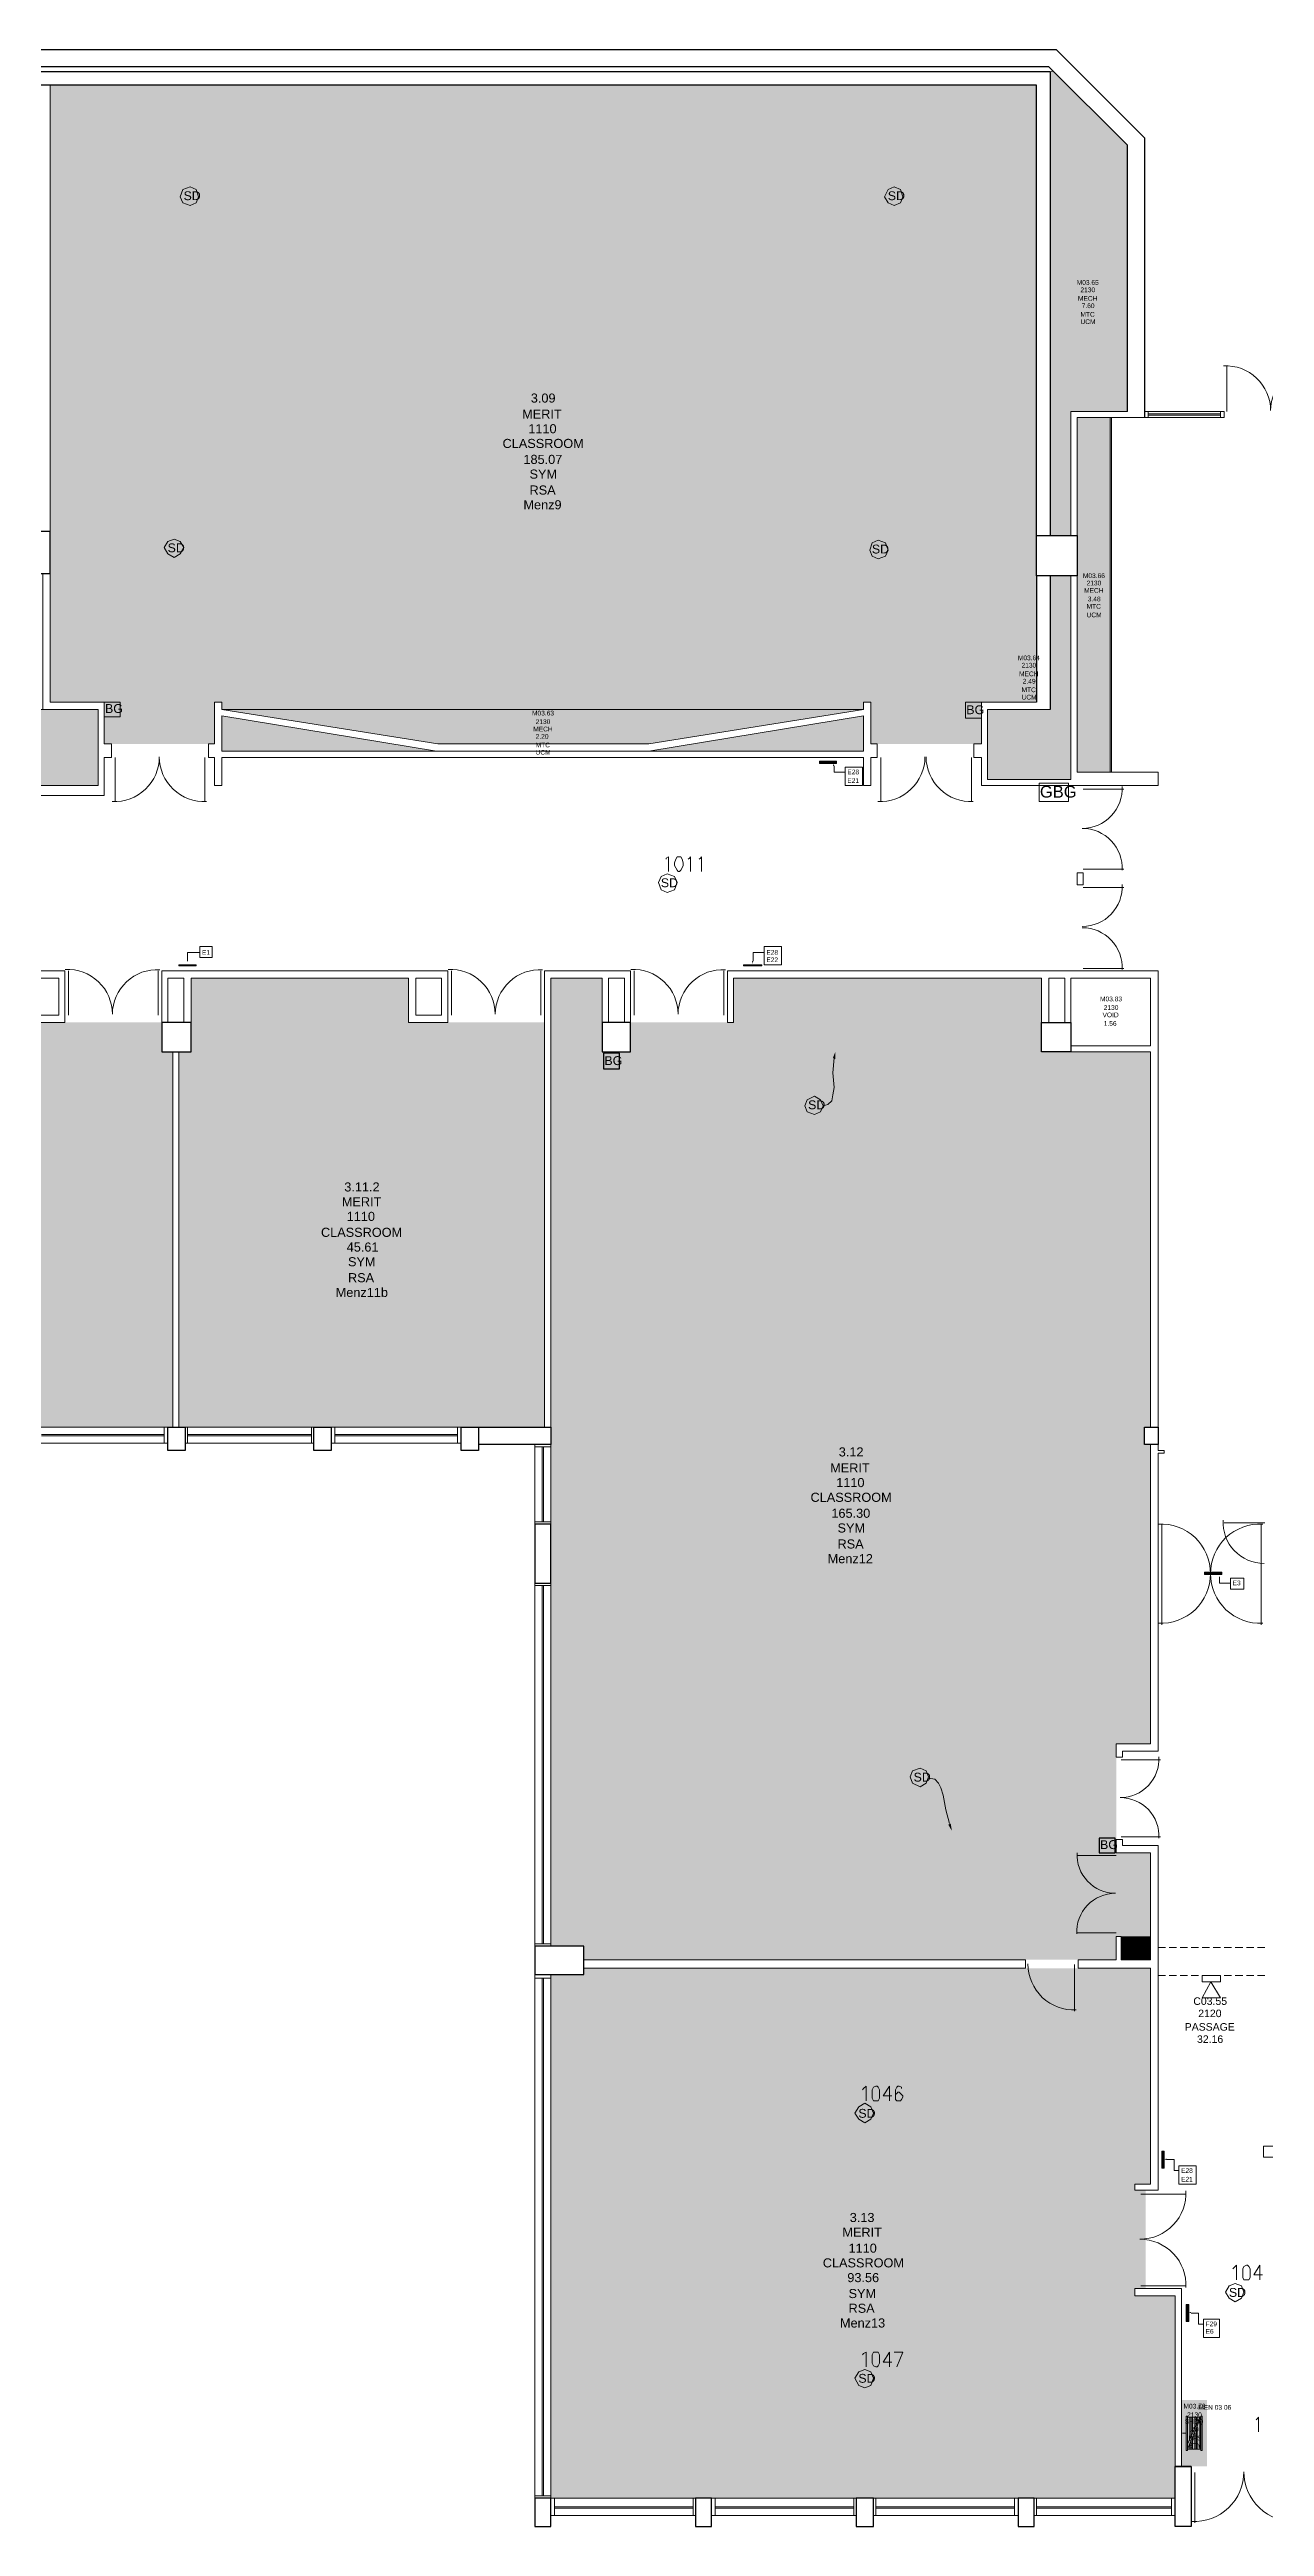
# Model space of a CAD drawing. Header units: millimetres. Extents: x -59 to 47, y 152 to 919.
# Drawn here: x -22.74 to -1.78, y 281.39 to 324.13 of the extents above; entities that cross this region are included whole.
import ezdxf

# ---------------------------------------------------------------- set-up
doc = ezdxf.new("R2010")
doc.units = ezdxf.units.MM
for name, color, linetype, true_color in [('PDF_0', 7, 'Continuous', 0xed1f24), ('PDF_014403$_PS_ELECTRONICS', 7, 'Continuous', 0xffff7f), ('PDF_014403$_ps_FIRE_ACCESS', 7, 'Continuous', 0x37dd00), ('PDF_014403$_ps_FIRE_ALARM', 7, 'Continuous', 0x37dd00), ('PDF_014403$HL-TMP', 7, 'Continuous', 0x99cde0)]:
    doc.layers.add(name, color=color, linetype=linetype, true_color=true_color)
for name, color, linetype in [('PDF_014403$_ps_TEXTBOLD$ELECTRONICS', 2, 'Continuous'), ('PDF_014403$_ps_TEXTBOLD$FIRE', 2, 'Continuous'), ('PDF_014403$BL', 7, 'Continuous'), ('PDF_014403$BL-ABOVE', 7, 'Continuous'), ('PDF_014403$DR', 7, 'Continuous'), ('PDF_014403$FI', 7, 'Continuous'), ('PDF_014403$FI-DSG', 7, 'Continuous'), ('PDF_014403$WA', 7, 'Continuous'), ('PDF_014403$WA-COL', 7, 'Continuous'), ('PDF_014403$WA-EXT', 7, 'Continuous'), ('PDF_014403$WN', 7, 'Continuous'), ('PDF_Text', 7, 'Continuous')]:
    doc.layers.add(name, color=color, linetype=linetype)
doc.styles.add('PDF ArialMT', font='arial.ttf')

msp = doc.modelspace()

# ---------------------------------------------------------------- linework, layer by layer
at = {"layer": 'PDF_0', "color": 7, "lineweight": 0}
for points in [[(-5.165, 311.155), (-5.165, 311.473), (-5.673, 311.473), (-5.673, 311.155)], [(-12.086, 309.589), (-11.959, 309.631), (-11.917, 309.758), (-11.959, 309.864), (-12.086, 309.906), (-12.192, 309.864), (-12.235, 309.758), (-12.192, 309.631)], [(-8.679, 288.358), (-8.573, 288.422), (-8.53, 288.527), (-8.573, 288.633), (-8.679, 288.697), (-8.784, 288.633), (-8.848, 288.527), (-8.784, 288.422)], [(-2.286, 285.268), (-2.18, 285.331), (-2.138, 285.437), (-2.18, 285.543), (-2.286, 285.585), (-2.392, 285.543), (-2.455, 285.437), (-2.392, 285.331)], [(-8.679, 283.786), (-8.573, 283.828), (-8.53, 283.955), (-8.573, 284.061), (-8.679, 284.103), (-8.784, 284.061), (-8.848, 283.955), (-8.784, 283.828)]]:
    msp.add_lwpolyline(points, close=True, dxfattribs=at)
at = {"layer": 'PDF_014403$_PS_ELECTRONICS', "lineweight": 0}
msp.add_lwpolyline([(-9.546, 305.757), (-9.441, 305.8), (-9.398, 305.906), (-9.441, 306.011), (-9.546, 306.075), (-9.673, 306.011), (-9.716, 305.906), (-9.673, 305.8)], close=True, dxfattribs=at)
msp.add_lwpolyline([(-9.546, 305.757), (-9.441, 305.8), (-9.398, 305.906), (-9.441, 306.011), (-9.546, 306.075), (-9.673, 306.011), (-9.716, 305.906), (-9.673, 305.8)], close=True, dxfattribs=at)
at = {"layer": 'PDF_014403$_ps_FIRE_ACCESS', "lineweight": 0}
for points in [[(-2.54, 290.792), (-2.54, 290.898), (-2.858, 290.898), (-2.858, 290.792)], [(-2.858, 290.517), (-2.54, 290.517), (-2.709, 290.792)]]:
    msp.add_lwpolyline(points, close=True, dxfattribs=at)
at = {"layer": 'PDF_014403$_ps_FIRE_ALARM', "lineweight": 0}
for points in [[(-20.32, 321.442), (-20.215, 321.485), (-20.172, 321.59), (-20.215, 321.717), (-20.32, 321.76), (-20.447, 321.717), (-20.49, 321.59), (-20.447, 321.485)], [(-20.32, 321.442), (-20.215, 321.485), (-20.172, 321.59), (-20.215, 321.717), (-20.32, 321.76), (-20.447, 321.717), (-20.49, 321.59), (-20.447, 321.485)], [(-8.171, 321.442), (-8.065, 321.485), (-8.022, 321.59), (-8.065, 321.717), (-8.171, 321.76), (-8.276, 321.717), (-8.34, 321.59), (-8.276, 321.485)], [(-8.171, 321.442), (-8.065, 321.485), (-8.022, 321.59), (-8.065, 321.717), (-8.171, 321.76), (-8.276, 321.717), (-8.34, 321.59), (-8.276, 321.485)], [(-20.596, 315.367), (-20.49, 315.431), (-20.426, 315.537), (-20.49, 315.643), (-20.596, 315.685), (-20.701, 315.643), (-20.765, 315.537), (-20.701, 315.431)], [(-20.596, 315.367), (-20.49, 315.431), (-20.426, 315.537), (-20.49, 315.643), (-20.596, 315.685), (-20.701, 315.643), (-20.765, 315.537), (-20.701, 315.431)], [(-8.446, 315.346), (-8.319, 315.389), (-8.276, 315.494), (-8.319, 315.621), (-8.446, 315.664), (-8.552, 315.621), (-8.594, 315.494), (-8.552, 315.389)], [(-8.446, 315.346), (-8.319, 315.389), (-8.276, 315.494), (-8.319, 315.621), (-8.446, 315.664), (-8.552, 315.621), (-8.594, 315.494), (-8.552, 315.389)], [(-7.726, 294.158), (-7.62, 294.221), (-7.578, 294.327), (-7.62, 294.433), (-7.726, 294.475), (-7.853, 294.433), (-7.895, 294.327), (-7.853, 294.221)], [(-7.726, 294.158), (-7.62, 294.221), (-7.578, 294.327), (-7.62, 294.433), (-7.726, 294.475), (-7.853, 294.433), (-7.895, 294.327), (-7.853, 294.221)]]:
    msp.add_lwpolyline(points, close=True, dxfattribs=at)
at = {"layer": 'PDF_014403$_ps_FIRE_ALARM', "lineweight": 18}
for points in [[(-21.802, 312.616), (-21.527, 312.616), (-21.527, 312.87), (-21.802, 312.87)], [(-21.802, 312.616), (-21.527, 312.616), (-21.527, 312.87), (-21.802, 312.87)], [(-6.943, 312.594), (-6.668, 312.594), (-6.668, 312.87), (-6.943, 312.87)], [(-6.943, 312.594), (-6.668, 312.594), (-6.668, 312.87), (-6.943, 312.87)], [(-9.398, 305.906), (-9.314, 305.927), (-9.25, 305.99), (-9.229, 306.096), (-9.208, 306.223), (-9.229, 306.477), (-9.208, 306.731), (-9.229, 306.477), (-9.208, 306.223), (-9.229, 306.096), (-9.25, 305.99), (-9.314, 305.927)], [(-7.578, 294.306), (-7.472, 294.285), (-7.408, 294.221), (-7.366, 294.137), (-7.324, 294.01), (-7.281, 293.756), (-7.218, 293.523), (-7.281, 293.756), (-7.324, 294.01), (-7.366, 294.137), (-7.408, 294.221), (-7.472, 294.285)]]:
    msp.add_lwpolyline(points, close=True, dxfattribs=at)
at = {"layer": 'PDF_014403$_ps_FIRE_ALARM', "transparency": 33554559}
for points in [[(-9.229, 306.731), (-9.187, 306.837), (-9.187, 306.71)], [(-9.229, 306.731), (-9.187, 306.837), (-9.187, 306.71)], [(-7.197, 293.523), (-7.176, 293.396), (-7.239, 293.502)], [(-7.197, 293.523), (-7.176, 293.396), (-7.239, 293.502)]]:
    msp.add_solid(points, dxfattribs=at)
at = {"layer": 'PDF_014403$_ps_TEXTBOLD$ELECTRONICS', "lineweight": 25}
for points in [[(-13.187, 306.541), (-12.912, 306.541), (-12.912, 306.816), (-13.187, 306.816)], [(-13.187, 306.541), (-12.912, 306.541), (-12.912, 306.816), (-13.187, 306.816)], [(-4.636, 293.015), (-4.36, 293.015), (-4.36, 293.269), (-4.636, 293.269)], [(-4.636, 293.015), (-4.36, 293.015), (-4.36, 293.269), (-4.636, 293.269)]]:
    msp.add_lwpolyline(points, close=True, dxfattribs=at)
at = {"layer": 'PDF_014403$_ps_TEXTBOLD$FIRE', "lineweight": 20}
for points in [[(-12.108, 310.16), (-12.108, 310.181), (-12.065, 310.203), (-12.065, 309.949)], [(-11.727, 310.16), (-11.705, 310.181), (-11.684, 310.203), (-11.684, 309.949)], [(-11.536, 310.16), (-11.515, 310.181), (-11.494, 310.203), (-11.494, 309.949)], [(-8.721, 288.93), (-8.7, 288.951), (-8.657, 288.993), (-8.657, 288.739)], [(-8.255, 288.739), (-8.255, 288.993), (-8.361, 288.824), (-8.213, 288.824)], [(-8.044, 288.951), (-8.044, 288.972), (-8.086, 288.993), (-8.107, 288.993), (-8.128, 288.972), (-8.149, 288.93), (-8.149, 288.866), (-8.149, 288.824), (-8.149, 288.76), (-8.128, 288.739), (-8.107, 288.739), (-8.086, 288.739), (-8.065, 288.739), (-8.044, 288.76), (-8.022, 288.803), (-8.022, 288.824), (-8.044, 288.845), (-8.065, 288.866), (-8.086, 288.887), (-8.107, 288.887), (-8.128, 288.866), (-8.149, 288.845), (-8.149, 288.824)], [(-2.328, 285.839), (-2.307, 285.86), (-2.265, 285.903), (-2.265, 285.649)], [(-1.863, 285.649), (-1.863, 285.903), (-1.969, 285.733), (-1.82, 285.733)], [(-8.721, 284.357), (-8.7, 284.379), (-8.657, 284.4), (-8.657, 284.146)], [(-8.255, 284.146), (-8.255, 284.4), (-8.361, 284.23), (-8.213, 284.23)], [(-8.128, 284.146), (-8.022, 284.4), (-8.171, 284.4)], [(-1.926, 283.236), (-1.905, 283.257), (-1.884, 283.278), (-1.884, 283.024)]]:
    msp.add_lwpolyline(points, dxfattribs=at)
for points in [[(-11.896, 310.203), (-11.917, 310.203), (-11.938, 310.16), (-11.959, 310.097), (-11.959, 310.054), (-11.938, 310.012), (-11.917, 309.97), (-11.896, 309.949), (-11.875, 309.949), (-11.854, 309.97), (-11.832, 310.012), (-11.811, 310.054), (-11.811, 310.097), (-11.832, 310.16), (-11.854, 310.203), (-11.875, 310.203)], [(-8.488, 288.993), (-8.53, 288.972), (-8.552, 288.93), (-8.552, 288.866), (-8.552, 288.845), (-8.552, 288.781), (-8.53, 288.739), (-8.488, 288.739), (-8.467, 288.739), (-8.446, 288.739), (-8.425, 288.781), (-8.425, 288.845), (-8.425, 288.866), (-8.425, 288.93), (-8.446, 288.972), (-8.467, 288.993)], [(-2.096, 285.903), (-2.138, 285.882), (-2.159, 285.839), (-2.159, 285.776), (-2.159, 285.755), (-2.159, 285.691), (-2.138, 285.649), (-2.096, 285.649), (-2.074, 285.649), (-2.053, 285.649), (-2.032, 285.691), (-2.032, 285.755), (-2.032, 285.776), (-2.032, 285.839), (-2.053, 285.882), (-2.074, 285.903)], [(-8.488, 284.4), (-8.53, 284.4), (-8.552, 284.357), (-8.552, 284.294), (-8.552, 284.252), (-8.552, 284.209), (-8.53, 284.167), (-8.488, 284.146), (-8.467, 284.146), (-8.446, 284.167), (-8.425, 284.209), (-8.425, 284.252), (-8.425, 284.294), (-8.425, 284.357), (-8.446, 284.4), (-8.467, 284.4)]]:
    msp.add_lwpolyline(points, close=True, dxfattribs=at)
at = {"layer": 'PDF_014403$BL', "lineweight": 9}
for points in [[(-2.477, 317.886), (-3.852, 317.886)], [(-3.852, 317.78), (-2.477, 317.78)], [(-20.701, 300.36), (-22.945, 300.36)], [(-22.945, 300.085), (-20.701, 300.085)], [(-18.183, 300.36), (-20.405, 300.36)], [(-20.405, 300.085), (-18.183, 300.085)], [(-15.643, 300.36), (-17.886, 300.36)], [(-17.886, 300.085), (-15.643, 300.085)], [(-14.372, 300.064), (-14.372, 298.688)], [(-14.097, 298.688), (-14.097, 300.064)], [(-14.372, 297.672), (-14.372, 291.406)], [(-14.097, 291.406), (-14.097, 297.672)], [(-14.372, 290.919), (-14.372, 281.881)], [(-11.6, 281.881), (-14.097, 281.881), (-14.097, 290.919)], [(-8.827, 281.881), (-11.324, 281.881)], [(-6.033, 281.881), (-8.53, 281.881)], [(-3.323, 281.881), (-5.757, 281.881)], [(-14.097, 281.585), (-11.6, 281.585)], [(-11.324, 281.585), (-8.827, 281.585)], [(-8.53, 281.585), (-6.033, 281.585)], [(-5.757, 281.585), (-3.323, 281.585)]]:
    msp.add_lwpolyline(points, dxfattribs=at)
at = {"layer": 'PDF_014403$BL-ABOVE', "lineweight": 9}
for points in [[(-3.493, 291.385), (-3.62, 291.385)], [(-3.302, 291.385), (-3.429, 291.385)], [(-3.112, 291.385), (-3.239, 291.385)], [(-2.921, 291.385), (-3.048, 291.385)], [(-2.731, 291.385), (-2.858, 291.385)], [(-2.54, 291.385), (-2.667, 291.385)], [(-2.35, 291.385), (-2.477, 291.385)], [(-2.159, 291.385), (-2.286, 291.385)], [(-1.969, 291.385), (-2.096, 291.385)], [(-1.778, 291.385), (-1.905, 291.385)], [(-3.493, 290.898), (-3.62, 290.898)], [(-3.302, 290.898), (-3.429, 290.898)], [(-3.112, 290.898), (-3.239, 290.898)], [(-2.921, 290.898), (-3.048, 290.898)], [(-2.731, 290.898), (-2.858, 290.898)], [(-2.54, 290.898), (-2.667, 290.898)], [(-2.35, 290.898), (-2.477, 290.898)], [(-2.159, 290.898), (-2.286, 290.898)], [(-1.969, 290.898), (-2.096, 290.898)], [(-1.778, 290.898), (-1.905, 290.898)]]:
    msp.add_lwpolyline(points, dxfattribs=at)
at = {"layer": 'PDF_014403$DR', "lineweight": 0}
for points in [[(-0.865, 318.672, 0.429403), (-1.677, 317.901, 0.429403), (-2.49, 318.672)], [(-21.662, 311.156, 0.429395), (-20.85, 311.928, 0.429395), (-20.037, 311.156)], [(-4.926, 310.693, -0.429403), (-4.239, 309.97, 0.429403), (-4.926, 310.693, 0.429403), (-4.239, 311.417, -0.429403), (-4.926, 310.693)], [(-20.842, 308.254, 0.429395), (-21.66, 307.486, 0.429403), (-22.472, 308.258)], [(-14.237, 308.254, 0.429395), (-15.055, 307.486, 0.429403), (-15.868, 308.258)], [(-11.083, 308.254, 0.429395), (-11.901, 307.486, 0.429403), (-12.714, 308.258)], [(-1.813, 298.69, 0.429403), (-2.714, 297.834, 0.429403), (-3.616, 298.69)], [(-3.616, 296.977, 0.429403), (-2.714, 297.834, 0.429403), (-1.813, 296.977)], [(-3.604, 293.269, 0.429403), (-4.27, 293.97, 0.429403), (-3.604, 294.672)], [(-5.016, 293.017, 0.429407), (-4.355, 292.319, 0.429403), (-5.021, 291.618)], [(-3.139, 285.515, 0.429403), (-3.932, 286.35, 0.429403), (-3.139, 287.185)], [(-3.039, 281.48, 0.429403), (-2.138, 282.336, 0.429403), (-1.236, 281.48)]]:
    msp.add_lwpolyline(points, format="xyb", dxfattribs=at)
for points in [[(-2.434, 317.886), (-2.434, 318.669), (-2.434, 317.886)], [(-21.612, 311.917), (-21.612, 311.155), (-21.612, 311.917)], [(-20.066, 311.917), (-20.066, 311.155), (-20.066, 311.917)], [(-8.403, 311.917), (-8.403, 311.155), (-8.403, 311.917)], [(-6.837, 311.917), (-6.837, 311.155), (-6.837, 311.917)], [(-4.911, 311.367), (-4.212, 311.367), (-4.911, 311.367)], [(-4.911, 311.367), (-4.212, 311.367), (-4.911, 311.367)], [(-4.911, 309.991), (-4.212, 309.991), (-4.911, 309.991)], [(-4.911, 309.991), (-4.212, 309.991), (-4.911, 309.991)], [(-4.911, 309.673), (-4.212, 309.673), (-4.911, 309.673)], [(-4.911, 309.673), (-4.212, 309.673), (-4.911, 309.673)], [(-22.416, 307.472), (-22.416, 308.234), (-22.416, 307.472)], [(-20.871, 307.472), (-20.871, 308.234), (-20.871, 307.472)], [(-15.812, 307.472), (-15.812, 308.234), (-15.812, 307.472)], [(-14.267, 307.472), (-14.267, 308.234), (-14.267, 307.472)], [(-12.658, 307.472), (-12.658, 308.234), (-12.658, 307.472)], [(-11.113, 307.472), (-11.113, 308.234), (-11.113, 307.472)], [(-4.911, 308.276), (-4.212, 308.276), (-4.911, 308.276)], [(-4.911, 308.276), (-4.212, 308.276), (-4.911, 308.276)], [(-3.556, 297.82), (-3.556, 298.688), (-3.556, 297.82)], [(-1.778, 298.709), (-2.477, 298.709), (-1.778, 298.709)], [(-1.842, 297.82), (-1.842, 298.688), (-1.842, 297.82)], [(-3.556, 297.82), (-3.556, 296.952), (-3.556, 297.82)], [(-1.842, 297.82), (-1.842, 296.952), (-1.842, 297.82)], [(-4.255, 294.624), (-3.577, 294.624), (-4.255, 294.624)], [(-4.255, 293.29), (-3.577, 293.29), (-4.255, 293.29)], [(-4.339, 292.973), (-5.017, 292.973), (-4.339, 292.973)], [(-4.339, 291.639), (-5.017, 291.639), (-4.339, 291.639)], [(-5.059, 291.089), (-5.059, 290.284), (-5.059, 291.089)], [(-3.916, 287.13), (-3.133, 287.13), (-3.916, 287.13)], [(-3.916, 285.543), (-3.133, 285.543), (-3.916, 285.543)], [(-2.985, 282.325), (-2.985, 281.458), (-2.985, 282.325)]]:
    msp.add_lwpolyline(points, dxfattribs=at)
for points in [[(-4.926, 309, 0.429403), (-4.239, 309.723, -0.429403)], [(-4.239, 308.255, 0.429403), (-4.926, 308.979, -0.429403)]]:
    msp.add_lwpolyline(points, format="xyb", close=True, dxfattribs=at)
for centre, radius, start, end in [((-8.414, 311.928), 0.773, 267.0466, 0.0004), ((-6.848, 311.928), 0.773, 179.9996, 272.9534), ((-1.789, 298.719), 0.709, 177.0451, 269.9999), ((-5.07, 291.099), 0.794, 179.9998, 272.9555)]:
    msp.add_arc(centre, radius, start, end, dxfattribs=at)
at = {"layer": 'PDF_014403$FI', "lineweight": 9}
for points in [[(-3.133, 283.003), (-3.196, 283.003)], [(-3.112, 283.278), (-2.879, 283.278), (-2.879, 282.728), (-3.112, 282.728), (-2.879, 283.278)], [(-3.112, 282.812), (-2.9, 283.278)], [(-3.069, 282.876), (-3.069, 283.278)], [(-3.048, 283.278), (-3.048, 282.939)], [(-3.027, 283.024), (-3.027, 283.278)], [(-3.027, 282.728), (-3.027, 282.939)], [(-2.985, 283.278), (-2.985, 283.087)], [(-2.985, 283.003), (-2.985, 282.728)], [(-2.963, 283.151), (-2.963, 283.278)], [(-2.963, 282.728), (-2.963, 283.087)], [(-2.942, 283.278), (-2.942, 283.214)], [(-2.942, 283.151), (-2.942, 282.728)], [(-2.9, 282.728), (-2.9, 283.214)], [(-3.069, 282.728), (-3.069, 282.812)], [(-3.048, 282.876), (-3.048, 282.728)]]:
    msp.add_lwpolyline(points, dxfattribs=at)
for points in [[(-3.133, 282.706), (-3.133, 283.299), (-3.112, 283.299), (-3.112, 283.278), (-3.112, 282.728), (-3.112, 282.706)], [(-2.858, 282.706), (-2.879, 282.706), (-2.879, 283.299), (-2.858, 283.299)]]:
    msp.add_lwpolyline(points, close=True, dxfattribs=at)
at = {"layer": 'PDF_014403$FI-DSG', "lineweight": 9}
for points in [[(-9.165, 311.854), (-9.462, 311.854), (-9.462, 311.811), (-9.165, 311.811)], [(-9.017, 311.748), (-8.721, 311.748), (-8.721, 311.43), (-9.017, 311.43)], [(-20.151, 308.657), (-19.939, 308.657), (-19.939, 308.467), (-20.151, 308.467)], [(-10.414, 308.657), (-10.118, 308.657), (-10.118, 308.34), (-10.414, 308.34)], [(-20.215, 308.34), (-20.511, 308.34), (-20.511, 308.319), (-20.215, 308.319)], [(-10.457, 308.34), (-10.774, 308.34), (-10.774, 308.319), (-10.457, 308.319)], [(-2.519, 297.862), (-2.815, 297.862), (-2.815, 297.82), (-2.519, 297.82)], [(-2.371, 297.756), (-2.138, 297.756), (-2.138, 297.566), (-2.371, 297.566)], [(-3.514, 287.575), (-3.514, 287.871), (-3.556, 287.871), (-3.556, 287.575)], [(-3.26, 287.617), (-2.963, 287.617), (-2.963, 287.3), (-3.26, 287.3)], [(-1.799, 287.956), (-1.503, 287.956), (-1.503, 287.765), (-1.799, 287.765)], [(-3.09, 284.929), (-3.09, 285.225), (-3.133, 285.225), (-3.133, 284.929)], [(-2.836, 284.971), (-2.561, 284.971), (-2.561, 284.654), (-2.836, 284.654)]]:
    msp.add_lwpolyline(points, close=True, dxfattribs=at)
for points in [[(-9.208, 311.769), (-9.208, 311.663), (-9.102, 311.663), (-9.017, 311.663)], [(-20.363, 308.403), (-20.363, 308.552), (-20.236, 308.552), (-20.151, 308.552)], [(-10.605, 308.403), (-10.605, 308.552), (-10.478, 308.552), (-10.414, 308.552)], [(-2.561, 297.777), (-2.561, 297.672), (-2.434, 297.672), (-2.371, 297.672)], [(-3.471, 287.723), (-3.344, 287.723), (-3.344, 287.533), (-3.26, 287.533)], [(-3.048, 285.077), (-2.921, 285.077), (-2.921, 284.887), (-2.836, 284.887)]]:
    msp.add_lwpolyline(points, dxfattribs=at)
at = {"layer": 'PDF_014403$FI-DSG', "transparency": 33554559}
for points in [[(-9.165, 311.854), (-9.462, 311.854), (-9.165, 311.811)], [(-9.462, 311.854), (-9.165, 311.811), (-9.462, 311.811)], [(-9.229, 311.769), (-9.208, 311.811), (-9.208, 311.769)], [(-20.215, 308.34), (-20.511, 308.34), (-20.215, 308.319)], [(-20.511, 308.34), (-20.215, 308.319), (-20.511, 308.319)], [(-20.363, 308.403), (-20.363, 308.34), (-20.363, 308.34)], [(-10.457, 308.34), (-10.774, 308.34), (-10.457, 308.319)], [(-10.774, 308.34), (-10.457, 308.319), (-10.774, 308.319)], [(-10.605, 308.403), (-10.605, 308.34), (-10.626, 308.403)], [(-2.519, 297.862), (-2.815, 297.862), (-2.519, 297.82)], [(-2.815, 297.862), (-2.519, 297.82), (-2.815, 297.82)], [(-2.561, 297.777), (-2.561, 297.82), (-2.561, 297.82)], [(-3.514, 287.871), (-3.556, 287.871), (-3.514, 287.575)], [(-3.556, 287.871), (-3.514, 287.575), (-3.556, 287.575)], [(-3.471, 287.723), (-3.514, 287.723), (-3.471, 287.744)], [(-3.09, 285.225), (-3.133, 285.225), (-3.09, 284.929)], [(-3.133, 285.225), (-3.09, 284.929), (-3.133, 284.929)], [(-3.048, 285.077), (-3.09, 285.077), (-3.048, 285.098)]]:
    msp.add_solid(points, dxfattribs=at)
at = {"layer": 'PDF_014403$HL-TMP', "color": 172, "lineweight": 0, "true_color": 0x0000cc}
msp.add_lwpolyline([(-22.734, 312.87), (-22.734, 312.87), (-22.734, 312.87)], close=True, dxfattribs=at)
at = {"layer": 'PDF_014403$HL-TMP', "color": 191, "lineweight": 0, "true_color": 0xbb77ff}
for points in [[(-21.908, 312.743), (-23.559, 312.743), (-21.908, 312.743)], [(-8.7, 312.023), (-8.7, 312.637), (-8.7, 312.023)]]:
    msp.add_lwpolyline(points, dxfattribs=at)
at = {"layer": 'PDF_014403$HL-TMP', "color": 172, "lineweight": 0, "true_color": 0x0000cc}
msp.add_lwpolyline([(-8.7, 312.743), (-19.77, 312.743), (-8.7, 312.743)], dxfattribs=at)
at = {"layer": 'PDF_014403$HL-TMP', "color": 172, "true_color": 0x0000cc, "transparency": 33554559}
for points in [[(-5.715, 323.517), (-22.734, 323.517), (-5.715, 315.812)], [(-22.734, 323.517), (-5.715, 315.812), (-22.734, 315.812)], [(-5.715, 315.812), (-22.734, 315.812), (-5.715, 315.748)], [(-22.734, 315.812), (-5.715, 315.748), (-22.734, 315.748)], [(-5.715, 315.748), (-22.734, 315.748), (-5.715, 315.092)], [(-22.734, 315.748), (-5.715, 315.092), (-22.734, 315.092)], [(-5.715, 315.092), (-22.734, 315.092), (-5.715, 315.05)], [(-22.734, 315.092), (-5.715, 315.05), (-22.734, 315.05)], [(-5.715, 315.05), (-22.734, 315.05), (-5.715, 312.87)], [(-22.734, 315.05), (-5.715, 312.87), (-22.734, 312.87)], [(-22.734, 312.87), (-8.573, 312.87), (-8.573, 312.87)], [(-8.573, 312.87), (-8.573, 312.87), (-22.734, 312.87)], [(-21.866, 312.87), (-21.866, 312.87), (-22.734, 312.87)], [(-21.866, 312.87), (-22.734, 312.87), (-21.802, 312.87)], [(-22.734, 312.87), (-21.866, 312.87), (-21.866, 312.87)], [(-8.615, 312.87), (-8.615, 312.87), (-21.802, 312.87)], [(-8.615, 312.87), (-21.802, 312.87), (-8.573, 312.87)], [(-21.802, 312.87), (-8.615, 312.87), (-8.615, 312.87)], [(-8.615, 312.87), (-8.615, 312.87), (-21.802, 312.87)], [(-19.897, 312.87), (-19.897, 312.87), (-21.802, 312.87)], [(-19.897, 312.87), (-21.802, 312.87), (-19.77, 312.87)], [(-19.897, 312.87), (-21.802, 312.87), (-19.897, 312.15)], [(-21.802, 312.87), (-19.897, 312.15), (-21.802, 312.15)], [(-8.7, 312.87), (-8.7, 312.87), (-19.77, 312.87)], [(-8.7, 312.87), (-19.77, 312.87), (-8.615, 312.87)], [(-8.7, 312.87), (-19.77, 312.87), (-8.7, 312.743)], [(-19.77, 312.87), (-8.7, 312.743), (-19.77, 312.743)], [(-8.573, 312.87), (-5.715, 312.87), (-5.715, 312.87)], [(-5.715, 312.87), (-5.715, 312.87), (-8.573, 312.87)], [(-6.668, 312.87), (-8.573, 312.87), (-6.668, 312.15)], [(-8.573, 312.87), (-6.668, 312.15), (-8.573, 312.15)], [(-19.77, 312.743), (-8.7, 312.743), (-8.7, 312.743)], [(-8.7, 312.743), (-19.77, 312.743), (-12.404, 312.15)], [(-19.77, 312.743), (-12.404, 312.15), (-16.045, 312.15)], [(-16.553, 308.107), (-20.299, 308.107), (-16.553, 307.345)], [(-20.299, 308.107), (-16.553, 307.345), (-20.299, 307.345)], [(-13.208, 308.107), (-14.097, 308.107), (-13.208, 306.837)], [(-14.097, 308.107), (-13.208, 306.837), (-14.097, 306.837)], [(-5.63, 308.107), (-10.943, 308.107), (-5.63, 307.345)], [(-10.943, 308.107), (-5.63, 307.345), (-10.943, 307.345)], [(-20.807, 307.345), (-26.84, 307.345), (-20.807, 306.837)], [(-26.84, 307.345), (-20.807, 306.837), (-26.84, 306.837)], [(-15.875, 307.345), (-15.875, 307.345), (-20.299, 307.345)], [(-15.875, 307.345), (-20.299, 307.345), (-16.553, 307.345)], [(-14.203, 307.345), (-14.203, 307.345), (-20.299, 307.345)], [(-14.203, 307.345), (-20.299, 307.345), (-15.875, 307.345)], [(-14.203, 307.345), (-20.299, 307.345), (-14.203, 306.837)], [(-20.299, 307.345), (-14.203, 306.837), (-20.299, 306.837)], [(-12.721, 307.345), (-10.943, 307.345), (-10.943, 307.345)], [(-5.63, 307.345), (-12.721, 307.345), (-5.63, 306.837)], [(-12.721, 307.345), (-5.63, 306.837), (-12.721, 306.837)], [(-20.617, 306.837), (-26.84, 306.837), (-20.617, 300.36)], [(-26.84, 306.837), (-20.617, 300.36), (-26.84, 300.36)], [(-14.203, 306.837), (-20.511, 306.837), (-14.203, 300.36)], [(-20.511, 306.837), (-14.203, 300.36), (-20.511, 300.36)], [(-12.721, 306.837), (-12.721, 306.837), (-14.097, 306.837)], [(-12.721, 306.837), (-14.097, 306.837), (-13.208, 306.837)], [(-14.097, 306.837), (-5.63, 306.837), (-5.63, 306.837)], [(-5.63, 306.837), (-5.63, 306.837), (-14.097, 306.837)], [(-3.747, 306.837), (-3.747, 306.837), (-14.097, 306.837)], [(-3.747, 306.837), (-14.097, 306.837), (-5.63, 306.837)], [(-3.747, 306.837), (-14.097, 306.837), (-3.747, 300.36)], [(-14.097, 306.837), (-3.747, 300.36), (-14.097, 300.36)], [(-12.721, 306.837), (-5.63, 306.837), (-5.63, 306.837)], [(-5.63, 306.837), (-5.63, 306.837), (-12.721, 306.837)], [(-3.852, 300.36), (-14.097, 300.36), (-3.852, 300.064)], [(-14.097, 300.36), (-3.852, 300.064), (-14.097, 300.064)], [(-3.747, 300.064), (-14.097, 300.064), (-3.747, 294.899)], [(-14.097, 300.064), (-3.747, 294.899), (-14.097, 294.899)], [(-3.852, 300.36), (-3.747, 300.36), (-3.747, 300.36)], [(-4.339, 294.899), (-14.097, 294.899), (-4.339, 294.666)], [(-14.097, 294.899), (-4.339, 294.666), (-14.097, 294.666)], [(-4.339, 294.899), (-3.747, 294.899), (-3.747, 294.899)], [(-4.339, 294.666), (-14.097, 294.666), (-4.339, 293.248)], [(-14.097, 294.666), (-4.339, 293.248), (-14.097, 293.248)], [(-4.339, 293.248), (-14.097, 293.248), (-4.339, 293.015)], [(-14.097, 293.248), (-4.339, 293.015), (-14.097, 293.015)], [(-3.747, 293.015), (-3.747, 293.015), (-14.097, 293.015)], [(-3.747, 293.015), (-14.097, 293.015), (-4.339, 293.015)], [(-3.747, 293.015), (-14.097, 293.015), (-3.747, 291.575)], [(-14.097, 293.015), (-3.747, 291.575), (-14.097, 291.575)], [(-4.339, 291.575), (-14.097, 291.575), (-4.339, 291.406)], [(-14.097, 291.575), (-4.339, 291.406), (-14.097, 291.406)], [(-3.747, 291.173), (-4.255, 291.173), (-4.255, 291.575)], [(-4.255, 291.575), (-3.747, 291.575), (-3.747, 291.173)], [(-4.339, 291.406), (-14.097, 291.406), (-13.526, 291.406)], [(-14.097, 291.406), (-4.339, 291.406), (-4.339, 291.406)], [(-4.339, 291.173), (-13.526, 291.173), (-13.526, 291.406)], [(-13.526, 291.406), (-4.339, 291.406), (-4.339, 291.173)], [(-4.339, 291.173), (-4.339, 291.173), (-13.526, 291.173)], [(-3.747, 291.173), (-3.747, 291.173), (-4.255, 291.173)], [(-3.747, 290.919), (-13.526, 290.919), (-14.097, 290.919)], [(-3.747, 290.919), (-14.097, 290.919), (-3.747, 287.3)], [(-14.097, 290.919), (-3.747, 287.3), (-14.097, 287.3)], [(-3.747, 291.025), (-13.526, 291.025), (-13.526, 291.025)], [(-3.747, 291.025), (-13.526, 291.025), (-3.747, 290.919)], [(-13.526, 291.025), (-3.747, 290.919), (-13.526, 290.919)], [(-13.526, 290.919), (-3.747, 290.919), (-3.747, 290.919)], [(-14.097, 287.3), (-4.022, 287.3), (-4.022, 287.3)], [(-4.022, 287.3), (-4.022, 287.3), (-14.097, 287.3)], [(-4.022, 287.3), (-14.097, 287.3), (-4.022, 287.194)], [(-14.097, 287.3), (-4.022, 287.194), (-14.097, 287.194)], [(-3.831, 287.194), (-3.831, 287.194), (-14.097, 287.194)], [(-3.831, 287.194), (-14.097, 287.194), (-4.022, 287.194)], [(-3.831, 287.194), (-14.097, 287.194), (-3.831, 285.501)], [(-14.097, 287.194), (-3.831, 285.501), (-14.097, 285.501)], [(-4.022, 287.3), (-3.747, 287.3), (-3.747, 287.3)], [(-4.022, 285.501), (-4.022, 285.501), (-14.097, 285.501)], [(-4.022, 285.501), (-14.097, 285.501), (-3.831, 285.501)], [(-4.022, 285.501), (-14.097, 285.501), (-4.022, 285.374)], [(-14.097, 285.501), (-4.022, 285.374), (-14.097, 285.374)], [(-3.323, 285.374), (-3.323, 285.374), (-14.097, 285.374)], [(-3.323, 285.374), (-14.097, 285.374), (-4.022, 285.374)], [(-3.323, 285.374), (-14.097, 285.374), (-3.323, 281.881)], [(-14.097, 285.374), (-3.323, 281.881), (-14.097, 281.881)]]:
    msp.add_solid(points, dxfattribs=at)
at = {"layer": 'PDF_014403$HL-TMP', "color": 191, "true_color": 0xbb77ff, "transparency": 33554559}
for points in [[(-5.44, 323.771), (-5.419, 323.75), (-5.482, 323.75)], [(-5.419, 323.75), (-5.482, 323.75), (-4.149, 322.48)], [(-5.482, 323.75), (-4.149, 322.48), (-5.482, 322.48)], [(-4.149, 322.48), (-5.482, 322.48), (-4.149, 317.886)], [(-5.482, 322.48), (-4.149, 317.886), (-5.482, 317.886)], [(-5.122, 315.748), (-5.482, 315.748), (-5.482, 317.886)], [(-5.482, 317.886), (-5.122, 317.886), (-5.122, 315.748)], [(-4.424, 317.78), (-5.017, 317.78), (-5.017, 317.78)], [(-4.424, 317.78), (-5.017, 317.78), (-4.424, 315.748)], [(-5.017, 317.78), (-4.424, 315.748), (-5.017, 315.748)], [(-5.122, 315.748), (-5.122, 315.748), (-5.482, 315.748)], [(-4.424, 315.748), (-5.017, 315.748), (-4.424, 315.05)], [(-5.017, 315.748), (-4.424, 315.05), (-5.017, 315.05)], [(-5.482, 315.05), (-5.122, 315.05), (-5.122, 315.05)], [(-5.122, 315.05), (-5.482, 315.05), (-5.122, 312.743)], [(-5.482, 315.05), (-5.122, 312.743), (-5.482, 312.743)], [(-4.424, 311.663), (-5.017, 311.663), (-5.017, 315.05)], [(-5.017, 315.05), (-4.424, 315.05), (-4.424, 311.663)], [(-23.559, 312.743), (-21.908, 312.743), (-24.279, 312.743)], [(-21.908, 311.43), (-24.279, 311.43), (-24.279, 312.743)], [(-24.279, 312.743), (-21.908, 312.743), (-21.908, 311.43)], [(-19.77, 312.637), (-16.066, 312.023), (-19.77, 312.023)], [(-8.7, 312.637), (-8.7, 312.023), (-12.404, 312.023)], [(-5.122, 312.743), (-5.482, 312.743), (-6.562, 312.743)], [(-5.122, 312.743), (-6.562, 312.743), (-5.122, 311.536)], [(-6.562, 312.743), (-5.122, 311.536), (-6.562, 311.536)], [(-5.482, 312.743), (-5.122, 312.743), (-5.122, 312.743)], [(-4.424, 311.663), (-4.424, 311.663), (-5.017, 311.663)], [(-21.908, 311.43), (-21.908, 311.43), (-24.279, 311.43)]]:
    msp.add_solid(points, dxfattribs=at)
at = {"layer": 'PDF_014403$HL-TMP', "color": 73, "true_color": 0x99cc66, "transparency": 33554559}
for points in [[(-2.773, 283.574), (-3.217, 283.574), (-2.773, 282.431)], [(-3.217, 283.574), (-2.773, 282.431), (-3.217, 282.431)]]:
    msp.add_solid(points, dxfattribs=at)
at = {"layer": 'PDF_014403$WA', "lineweight": 20}
for points in [[(-22.734, 315.812), (-22.734, 323.517)], [(-4.149, 317.886), (-5.122, 317.886), (-5.122, 315.748)], [(-5.017, 315.748), (-5.017, 317.78), (-3.852, 317.78)], [(-22.734, 315.092), (-22.734, 312.87), (-21.802, 312.87), (-21.802, 312.15), (-21.675, 312.15), (-21.675, 311.917), (-21.802, 311.917), (-21.802, 311.261), (-24.385, 311.261), (-24.385, 311.917), (-24.512, 311.917), (-24.512, 312.15), (-24.385, 312.15), (-24.385, 312.87), (-23.453, 312.87), (-23.453, 315.092)], [(-23.326, 315.092), (-23.326, 312.743), (-24.279, 312.743), (-24.279, 311.43), (-21.908, 311.43), (-21.908, 312.743), (-22.861, 312.743), (-22.861, 315.092)], [(-5.715, 312.87), (-6.668, 312.87), (-6.668, 312.15), (-6.795, 312.15), (-6.795, 311.917), (-6.668, 311.917), (-6.668, 311.43), (-3.62, 311.43), (-3.62, 311.663), (-5.017, 311.663), (-5.017, 315.05)], [(-5.122, 315.05), (-5.122, 311.536), (-6.562, 311.536), (-6.562, 312.743), (-5.482, 312.743)], [(-28.406, 307.345), (-28.406, 307.514), (-28.533, 307.514), (-28.533, 307.62), (-28.406, 307.62), (-28.406, 308.234), (-28.3, 308.234), (-28.3, 307.832), (-27.284, 307.832), (-27.284, 308.234), (-22.48, 308.234), (-22.48, 307.345), (-23.157, 307.345), (-23.157, 308.107), (-26.84, 308.107), (-26.84, 300.36)], [(-20.299, 307.345), (-20.299, 308.107), (-16.553, 308.107), (-16.553, 307.345), (-15.875, 307.345), (-15.875, 308.234), (-20.807, 308.234), (-20.807, 307.345)], [(-12.721, 307.345), (-12.721, 308.234), (-14.203, 308.234), (-14.203, 300.36)], [(-5.63, 307.345), (-5.63, 308.107), (-10.943, 308.107), (-10.943, 307.345), (-11.049, 307.345), (-11.049, 308.234), (-3.62, 308.234), (-3.62, 300.36)], [(-20.701, 307.345), (-20.701, 308.107), (-20.426, 308.107), (-20.426, 307.345)], [(-13.208, 307.345), (-13.208, 308.107), (-14.097, 308.107), (-14.097, 300.36)], [(-13.102, 307.345), (-13.102, 308.107), (-12.827, 308.107), (-12.827, 307.345)], [(-5.503, 307.345), (-5.503, 308.107), (-5.228, 308.107), (-5.228, 307.345)], [(-5.122, 307.345), (-5.122, 308.107), (-3.747, 308.107), (-3.747, 306.943), (-5.122, 306.943)], [(-20.617, 300.36), (-20.617, 306.837)], [(-20.511, 306.837), (-20.511, 300.36)], [(-3.747, 300.36), (-3.747, 306.837), (-5.122, 306.837)], [(-3.62, 300.064), (-3.62, 299.958), (-3.514, 299.958), (-3.514, 299.915), (-3.62, 299.915), (-3.62, 294.772), (-4.233, 294.772), (-4.233, 294.666), (-4.339, 294.666), (-4.339, 294.899), (-3.747, 294.899), (-3.747, 300.064)], [(-13.526, 291.025), (-5.906, 291.025), (-5.906, 291.173), (-13.526, 291.173)], [(-3.217, 282.431), (-3.217, 285.501), (-4.022, 285.501), (-4.022, 285.374), (-3.323, 285.374), (-3.323, 282.431)]]:
    msp.add_lwpolyline(points, dxfattribs=at)
for points in [[(-19.77, 311.43), (-19.897, 311.43), (-19.897, 311.917), (-20.003, 311.917), (-20.003, 312.15), (-19.897, 312.15), (-19.897, 312.87), (-19.77, 312.87), (-19.77, 312.743), (-16.045, 312.15), (-12.404, 312.15), (-8.7, 312.743), (-8.7, 312.87), (-8.573, 312.87), (-8.573, 312.15), (-8.467, 312.15), (-8.467, 311.917), (-8.573, 311.917), (-8.573, 311.43), (-8.7, 311.43), (-8.7, 311.917), (-19.77, 311.917)], [(-19.77, 312.023), (-19.77, 312.637), (-16.066, 312.023), (-12.404, 312.023), (-8.7, 312.637), (-8.7, 312.023)], [(-5.017, 309.927), (-4.911, 309.927), (-4.911, 309.716), (-5.017, 309.716)], [(-5.017, 309.927), (-4.911, 309.927), (-4.911, 309.716), (-5.017, 309.716)], [(-22.585, 308.107), (-22.585, 307.472), (-23.03, 307.472), (-23.03, 308.107)], [(-15.981, 307.472), (-16.426, 307.472), (-16.426, 308.107), (-15.981, 308.107)], [(-4.339, 293.015), (-4.339, 293.248), (-4.233, 293.248), (-4.233, 293.142), (-3.62, 293.142), (-3.62, 287.194), (-4.022, 287.194), (-4.022, 287.3), (-3.747, 287.3), (-3.747, 291.025), (-4.995, 291.025), (-4.995, 291.173), (-4.339, 291.173), (-4.339, 291.575), (-4.255, 291.575), (-4.255, 291.173), (-3.747, 291.173), (-3.747, 293.015)], [(-3.747, 287.3), (-4.022, 287.3), (-4.022, 287.194), (-4.022, 287.3), (-3.747, 287.3), (-3.747, 291.025)], [(-4.022, 285.374), (-4.022, 285.501), (-3.217, 285.501), (-3.217, 282.431), (-3.217, 285.501), (-4.022, 285.501), (-4.022, 285.374), (-3.323, 285.374), (-3.323, 282.431), (-3.323, 285.374)]]:
    msp.add_lwpolyline(points, close=True, dxfattribs=at)
at = {"layer": 'PDF_014403$WA-COL', "lineweight": 25}
for points in [[(-22.734, 315.092), (-22.734, 315.812), (-23.453, 315.812), (-23.453, 315.092)], [(-5.017, 315.05), (-5.715, 315.05), (-5.715, 315.748), (-5.017, 315.748)], [(-20.807, 306.837), (-20.299, 306.837), (-20.299, 307.345), (-20.807, 307.345)], [(-12.721, 306.837), (-12.721, 307.345), (-13.208, 307.345), (-13.208, 306.837)], [(-5.122, 306.837), (-5.63, 306.837), (-5.63, 307.345), (-5.122, 307.345)], [(-20.701, 300.36), (-20.405, 300.36), (-20.405, 299.958), (-20.701, 299.958)], [(-18.183, 300.36), (-17.886, 300.36), (-17.886, 299.958), (-18.183, 299.958)], [(-15.643, 300.36), (-15.346, 300.36), (-15.346, 299.958), (-15.643, 299.958)], [(-3.852, 300.064), (-3.852, 300.36), (-3.62, 300.36), (-3.62, 300.064)], [(-14.097, 297.672), (-14.097, 298.688), (-14.372, 298.688), (-14.372, 297.672)], [(-13.526, 290.919), (-13.526, 291.406), (-14.372, 291.406), (-14.372, 290.919)], [(-3.048, 282.431), (-3.323, 282.431)], [(-3.048, 281.394), (-3.323, 281.394), (-3.323, 282.431), (-3.048, 282.431)], [(-14.372, 281.881), (-14.372, 281.394), (-14.097, 281.394), (-14.097, 281.881)], [(-11.6, 281.881), (-11.6, 281.394), (-11.324, 281.394), (-11.324, 281.881)], [(-8.53, 281.881), (-8.827, 281.881), (-8.827, 281.394), (-8.53, 281.394)], [(-6.033, 281.881), (-6.033, 281.394), (-5.757, 281.394), (-5.757, 281.881)]]:
    msp.add_lwpolyline(points, close=True, dxfattribs=at)
at = {"layer": 'PDF_014403$WA-EXT', "lineweight": 25}
for points in [[(-41.17, 324.131), (-5.376, 324.131), (-3.852, 322.607), (-3.852, 317.78)], [(-42.313, 316.532), (-42.313, 322.458), (-41.022, 323.75), (-5.482, 323.75), (-5.482, 315.748)], [(-5.715, 315.748), (-5.715, 323.517), (-40.916, 323.517), (-42.08, 322.352), (-42.08, 316.532)], [(-4.149, 317.886), (-4.149, 322.48), (-5.503, 323.834), (-41.043, 323.834)], [(-5.715, 315.05), (-5.715, 312.87)], [(-5.482, 315.05), (-5.482, 312.743)], [(-15.346, 300.36), (-14.097, 300.36), (-14.097, 300.064), (-15.346, 300.064)]]:
    msp.add_lwpolyline(points, dxfattribs=at)
at = {"layer": 'PDF_014403$WN', "lineweight": 0}
for points in [[(-4.445, 317.78), (-4.445, 311.663)], [(-4.424, 317.78), (-4.424, 311.663)], [(-3.852, 317.886), (-3.852, 317.78)], [(-3.789, 317.886), (-3.789, 317.78)], [(-3.789, 317.844), (-2.54, 317.844)], [(-3.789, 317.823), (-2.54, 317.823)], [(-2.54, 317.78), (-2.54, 317.886)], [(-2.477, 317.78), (-2.477, 317.886)], [(-22.882, 300.233), (-20.765, 300.233)], [(-22.882, 300.212), (-20.765, 300.212)], [(-20.765, 300.085), (-20.765, 300.36)], [(-20.701, 300.085), (-20.701, 300.36)], [(-20.405, 300.36), (-20.405, 300.085)], [(-20.363, 300.36), (-20.363, 300.085)], [(-20.363, 300.233), (-18.225, 300.233)], [(-20.363, 300.212), (-18.225, 300.212)], [(-18.225, 300.085), (-18.225, 300.36)], [(-18.183, 300.085), (-18.183, 300.36)], [(-17.886, 300.36), (-17.886, 300.085)], [(-17.823, 300.36), (-17.823, 300.085)], [(-17.823, 300.233), (-15.706, 300.233)], [(-17.823, 300.212), (-15.706, 300.212)], [(-15.706, 300.085), (-15.706, 300.36)], [(-15.643, 300.085), (-15.643, 300.36)], [(-14.097, 300.064), (-14.372, 300.064)], [(-14.097, 300.021), (-14.372, 300.021)], [(-14.245, 298.73), (-14.245, 300.021)], [(-14.224, 298.73), (-14.224, 300.021)], [(-14.372, 298.73), (-14.097, 298.73)], [(-14.372, 298.688), (-14.097, 298.688)], [(-14.097, 297.672), (-14.372, 297.672)], [(-14.097, 297.629), (-14.372, 297.629)], [(-14.245, 291.448), (-14.245, 297.629)], [(-14.224, 291.448), (-14.224, 297.629)], [(-14.372, 291.448), (-14.097, 291.448)], [(-14.372, 291.406), (-14.097, 291.406)], [(-14.097, 290.919), (-14.372, 290.919)], [(-14.097, 290.856), (-14.372, 290.856)], [(-14.245, 281.923), (-14.245, 290.856)], [(-14.224, 281.923), (-14.224, 290.856)], [(-14.372, 281.923), (-14.097, 281.923)], [(-14.372, 281.881), (-14.097, 281.881), (-14.097, 281.585)], [(-14.034, 281.881), (-14.034, 281.585)], [(-14.034, 281.733), (-11.642, 281.733)], [(-14.034, 281.712), (-11.642, 281.712)], [(-11.642, 281.585), (-11.642, 281.881)], [(-11.6, 281.585), (-11.6, 281.881)], [(-11.324, 281.881), (-11.324, 281.585)], [(-11.261, 281.881), (-11.261, 281.585)], [(-11.261, 281.733), (-8.869, 281.733)], [(-11.261, 281.712), (-8.869, 281.712)], [(-8.869, 281.585), (-8.869, 281.881)], [(-8.827, 281.585), (-8.827, 281.881)], [(-8.53, 281.881), (-8.53, 281.585)], [(-8.488, 281.881), (-8.488, 281.585)], [(-8.488, 281.733), (-6.096, 281.733)], [(-8.488, 281.712), (-6.096, 281.712)], [(-6.096, 281.585), (-6.096, 281.881)], [(-6.033, 281.585), (-6.033, 281.881)], [(-5.757, 281.881), (-5.757, 281.585)], [(-5.715, 281.881), (-5.715, 281.585)], [(-5.715, 281.733), (-3.387, 281.733)], [(-5.715, 281.712), (-3.387, 281.712)], [(-3.387, 281.585), (-3.387, 281.881)], [(-3.323, 281.585), (-3.323, 281.881)], [(-3.196, 281.394), (-3.09, 281.394)]]:
    msp.add_lwpolyline(points, dxfattribs=at)

# ---------------------------------------------------------------- texts
at = {"layer": 'PDF_Text', "attachment_point": 4, "style": 'PDF ArialMT'}
for s, insert, char_height in [('SD', (-20.432, 321.607), 0.1528), ('SD', (-8.282, 321.607), 0.1528), ('M03.65', (-5.022, 320.111), 0.0815), ('MECH', (-5.001, 319.836), 0.0815), ('2130', (-4.958, 319.984), 0.0815), ('7.60', (-4.937, 319.709), 0.0815), ('MTC', (-4.958, 319.561), 0.0815), ('UCM', (-4.958, 319.434), 0.0815), ('3.09', (-14.441, 318.116), 0.1569), ('MERIT', (-14.59, 317.841), 0.1569), ('1110', (-14.484, 317.587), 0.1569), ('CLASSROOM', (-14.928, 317.333), 0.1569), ('185.07', (-14.568, 317.058), 0.1569), ('SYM', (-14.463, 316.804), 0.1569), ('Menz9', (-14.568, 316.275), 0.1569), ('RSA', (-14.463, 316.529), 0.1569), ('SD', (-20.707, 315.532), 0.1528), ('SD', (-8.557, 315.511), 0.1528), ('M03.66', (-4.916, 315.052), 0.0815), ('MECH', (-4.895, 314.798), 0.0815), ('2130', (-4.852, 314.925), 0.0815), ('MTC', (-4.852, 314.523), 0.0815), ('3.48', (-4.831, 314.65), 0.0815), ('UCM', (-4.852, 314.375), 0.0815), ('M03.64', (-6.038, 313.634), 0.0815), ('MECH', (-6.017, 313.358), 0.0815), ('2130', (-5.974, 313.507), 0.0815), ('2.49', (-5.953, 313.231), 0.0815), ('MTC', (-5.974, 313.083), 0.0815), ('UCM', (-5.974, 312.956), 0.0815), ('M03.63', (-14.42, 312.681), 0.0815), ('MECH', (-14.399, 312.406), 0.0815), ('2130', (-14.357, 312.533), 0.0815), ('2.20', (-14.357, 312.279), 0.0815), ('UCM', (-14.357, 312.004), 0.0815), ('MTC', (-14.357, 312.131), 0.0815), ('E28', (-8.98, 311.665), 0.0815), ('E21', (-8.98, 311.517), 0.0815), ('GBG', (-5.657, 311.324), 0.2037), ('SD', (-12.198, 309.753), 0.1528), ('E1', (-20.114, 308.553), 0.0815), ('E28', (-10.377, 308.553), 0.0815), ('E22', (-10.377, 308.426), 0.0815), ('M03.83', (-4.62, 307.749), 0.0815), ('VOID', (-4.577, 307.474), 0.0815), ('2130', (-4.556, 307.601), 0.0815), ('1.56', (-4.556, 307.326), 0.0815), ('SD', (-9.657, 305.922), 0.1528), ('MERIT', (-17.701, 304.251), 0.1569), ('3.11.2', (-17.659, 304.505), 0.1569), ('1110', (-17.617, 303.997), 0.1569), ('CLASSROOM', (-18.061, 303.722), 0.1569), ('45.61', (-17.617, 303.468), 0.1569), ('SYM', (-17.595, 303.214), 0.1569), ('RSA', (-17.595, 302.939), 0.1569), ('Menz11b', (-17.807, 302.685), 0.1569), ('3.12', (-9.128, 299.933), 0.1569), ('MERIT', (-9.276, 299.658), 0.1569), ('CLASSROOM', (-9.615, 299.15), 0.1569), ('1110', (-9.171, 299.404), 0.1569), ('165.30', (-9.255, 298.875), 0.1569), ('SYM', (-9.149, 298.621), 0.1569), ('RSA', (-9.149, 298.345), 0.1569), ('Menz12', (-9.319, 298.091), 0.1569), ('E3', (-2.333, 297.673), 0.0815), ('SD', (-7.837, 294.322), 0.1528), ('C03.55', (-3.011, 290.457), 0.1294), ('2120', (-2.926, 290.246), 0.1294), ('PASSAGE', (-3.159, 290.013), 0.1294), ('32.16', (-2.947, 289.801), 0.1294), ('SD', (-8.79, 288.521), 0.1528), ('E28', (-3.222, 287.534), 0.0815), ('E21', (-3.222, 287.385), 0.0815), ('3.13', (-8.938, 286.724), 0.1569), ('MERIT', (-9.065, 286.47), 0.1569), ('CLASSROOM', (-9.403, 285.941), 0.1569), ('1110', (-8.959, 286.195), 0.1569), ('93.56', (-8.98, 285.687), 0.1569), ('SYM', (-8.959, 285.412), 0.1569), ('SD', (-2.397, 285.431), 0.1528), ('RSA', (-8.959, 285.158), 0.1569), ('Menz13', (-9.107, 284.904), 0.1569), ('F29', (-2.799, 284.888), 0.0815), ('E6', (-2.799, 284.76), 0.0815), ('SD', (-8.79, 283.949), 0.1528), ('M03.73', (-3.18, 283.469), 0.0815), ('2130', (-3.117, 283.321), 0.0815), ('MEN 03 06', (-2.926, 283.448), 0.0815), ('SHEQ', (-3.159, 283.194), 0.0815), ('BPS', (-3.095, 282.919), 0.0815), ('.49', (-3.074, 283.067), 0.0815), ('STY', (-3.095, 282.792), 0.0815)]:
    msp.add_mtext(s, dxfattribs=dict(at, insert=insert, char_height=char_height))
at = {"layer": 'PDF_Text', "color": 2, "char_height": 0.1528, "attachment_point": 4, "style": 'PDF ArialMT'}
for insert in [(-21.787, 312.759), (-6.927, 312.738), (-13.171, 306.684), (-4.62, 293.157)]:
    msp.add_mtext('BG', dxfattribs=dict(at, insert=insert))
at = {"layer": 'PDF_Text', "color": 82, "true_color": 0x37dd00, "char_height": 0.000182, "attachment_point": 4, "rotation": 90, "style": 'PDF ArialMT'}
for insert in [(-9.404, 305.909), (-7.583, 294.309)]:
    msp.add_mtext('`', dxfattribs=dict(at, insert=insert))

doc.saveas('drawing.dxf')
